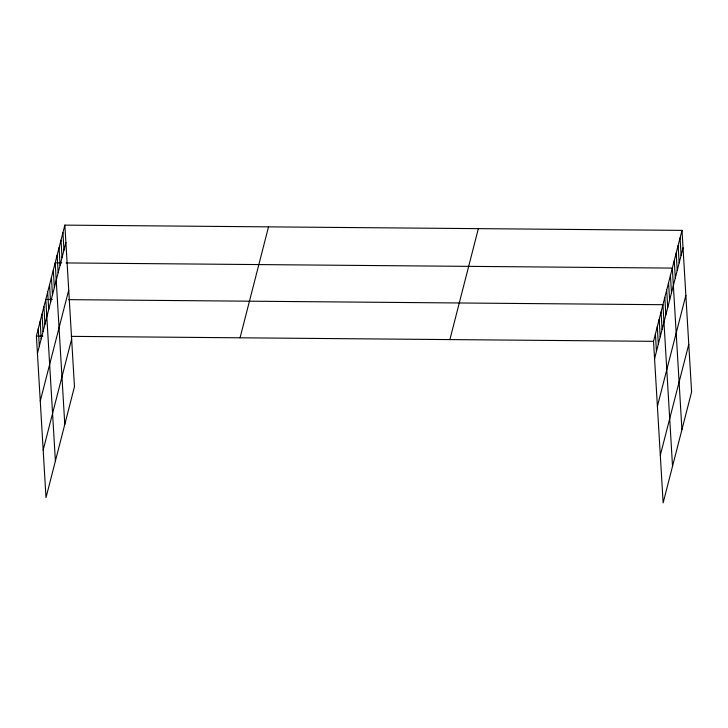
<?xml version="1.0" encoding="UTF-8"?>
<svg xmlns="http://www.w3.org/2000/svg" width="728" height="728" viewBox="0 0 728 728"><rect width="100%" height="100%" fill="white"/><g stroke="black" fill="none" stroke-linecap="round" stroke-linejoin="round"><path stroke-width="1.09" d="M64.865 225.125L74.465 386.677L46.001 497.624L36.4 336.063L64.865 225.125L682 230.376L691.6 391.937L663.135 502.875L653.535 341.323L682 230.376M37.437 353.48L65.902 242.542M40.258 401.046L68.723 290.108M43.17 450.059L71.635 339.111M240.058 337.801L268.523 226.854M449.886 339.585L478.351 228.638M654.572 358.74L683.037 247.793M657.393 406.306L685.858 295.359M660.305 455.309L688.77 344.371M61.725 262.899L55.191 262.844L64.783 424.406M66.075 262.935L672.326 268.095L681.918 429.656M52.325 299.508L45.791 299.454L55.392 461.015M68.66 299.654L662.926 304.704L672.526 466.266M36.4 336.063L42.934 336.127M71.253 336.363L653.535 341.323M680.07 237.919L681.099 255.337M678.132 245.463L679.169 262.881M676.194 253.007L677.231 270.425M674.255 260.551L675.293 277.969M670.442 275.421L671.48 292.838M668.568 282.737L669.605 300.154M666.684 290.062L667.722 307.48M664.81 297.388L665.847 314.805M661.051 312.03L662.089 329.447M659.177 319.355L660.205 336.773M657.293 326.672L658.33 344.089M655.418 333.997L656.447 351.415M62.927 232.669L63.964 250.086M60.997 240.213L62.026 257.63M59.059 247.757L60.096 265.174M57.121 255.301L58.158 272.718M53.308 270.17L54.345 287.587M51.433 277.486L52.462 294.904M49.55 284.812L50.587 302.229M47.675 292.128L48.703 309.546M43.917 306.779L44.954 324.197M42.033 314.096L43.07 331.513M40.158 321.421L41.196 338.839M38.275 328.747L39.312 346.164"/></g></svg>
